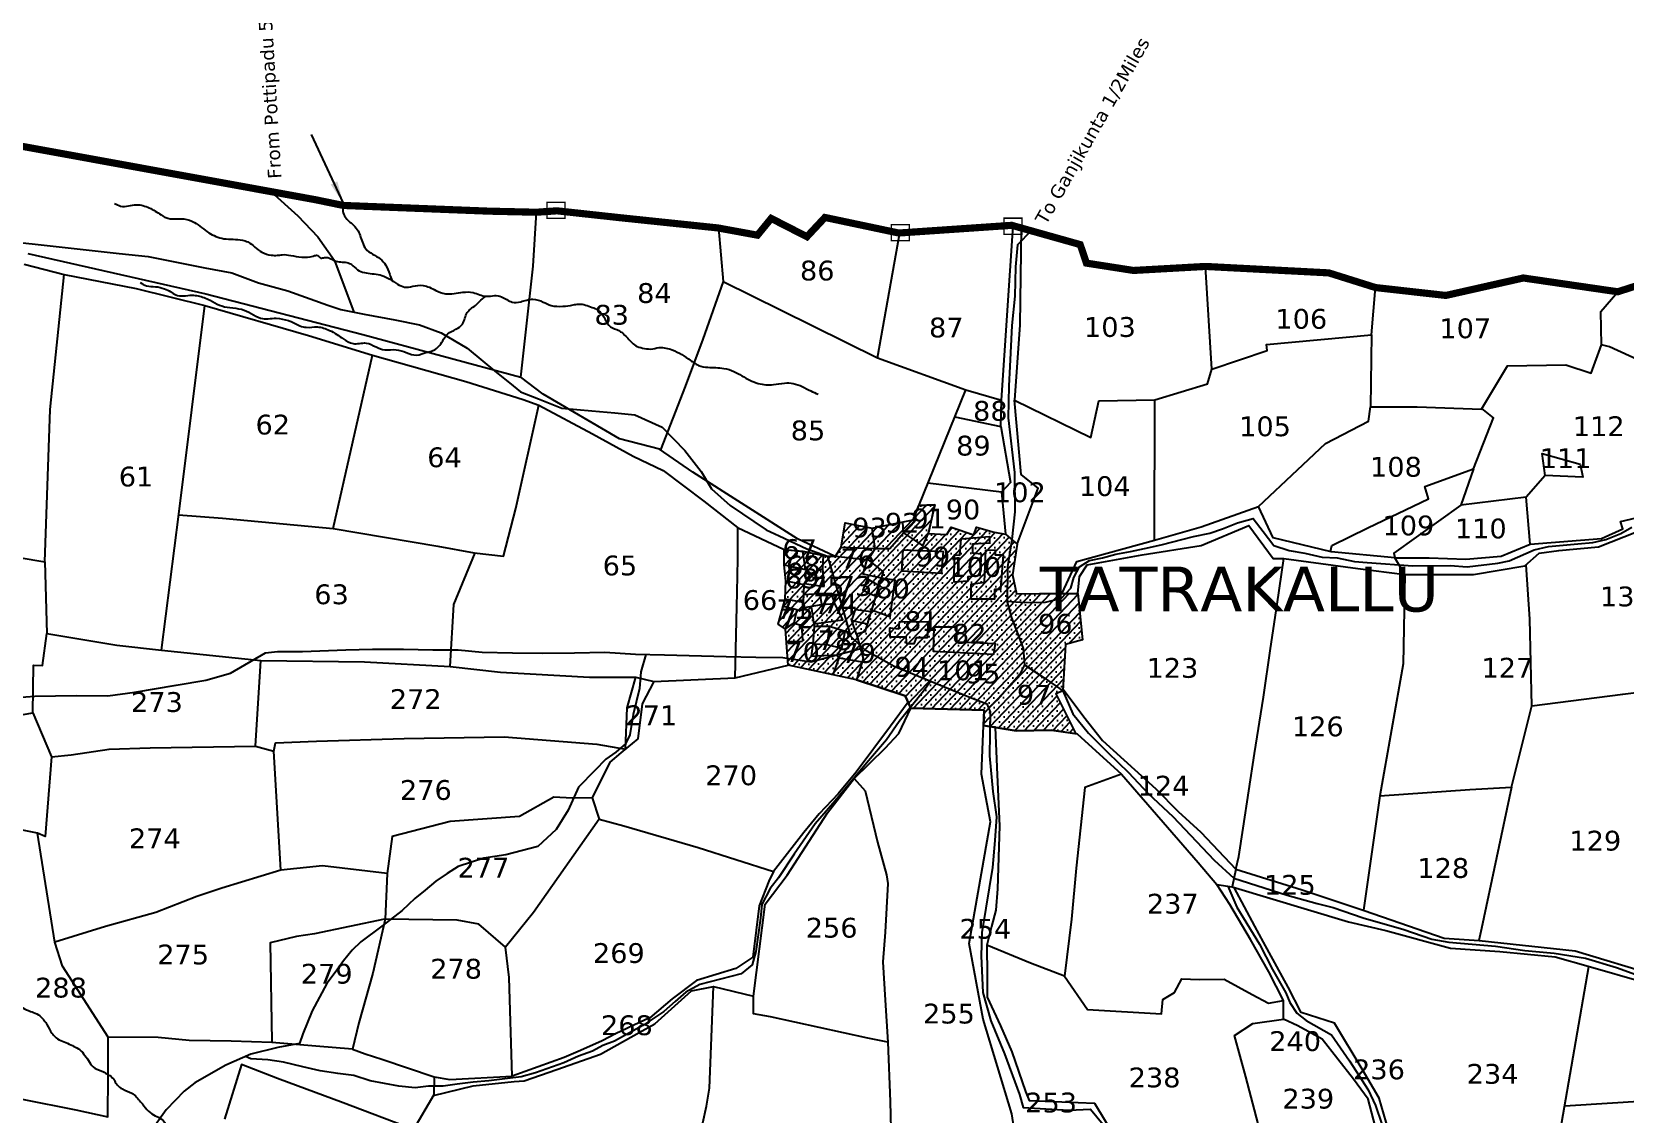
# Model space of a CAD drawing. Header units: inches. Extents: x 749320 to 763590, y 1655511 to 1661473.
# Drawn here: x 754799 to 756578, y 1658954 to 1660162 of the extents above; entities that cross this region are included whole.
import ezdxf
from ezdxf.enums import TextEntityAlignment as Align

# ---------------------------------------------------------------- set-up
doc = ezdxf.new("R2010")
doc.units = ezdxf.units.IN
doc.header["$MEASUREMENT"] = 0
doc.linetypes.add('ACAD_ISO02W100', pattern=[15, 12, -3])
for name, color, linetype in [('PLOT', 7, 'Continuous'), ('PLOT NO', 7, 'Continuous'), ('ROADS', 6, 'Continuous'), ('TANKS-STREAM', 4, 'Continuous'), ('VILLAGE', 30, 'Continuous'), ('VILLAGE BOUNDRY', 5, 'Continuous'), ('VILLAGE STONES', 240, 'Continuous')]:
    doc.layers.add(name, color=color, linetype=linetype)
doc.styles.get("Standard").update_dxf_attribs({"font": 'verdana_0.ttf'})
doc.dimstyles.get("Standard").update_dxf_attribs({"dimtxt": 0.18, "dimasz": 0.18, "dimexe": 0.18, "dimexo": 0.0625, "dimgap": 0.09, "dimtad": 0, "dimtih": 1, "dimtoh": 1, "dimdec": 4, "dimzin": 0, "dimdsep": 46, "dimtxsty": 'Standard', "dimcen": 0.09, "dimadec": 0, "dimazin": 0, "dimtfac": 1, "dimtdec": 4, "dimtofl": 0, "dimtmove": 0, "dimatfit": 3, "dimfxl": 0, "dimtolj": 1, "dimtzin": 0, "dimarcsym": 0})

msp = doc.modelspace()

# ---------------------------------------------------------------- hatches: boundary and pattern name
at = {"layer": 'VILLAGE', "linetype": 'Continuous'}
h = msp.add_hatch(dxfattribs=at)
h.set_pattern_fill('SACNCR', color=256, scale=81.6108957, angle=1.53031993, style=0)
h.paths.add_polyline_path([(755638.5, 1659584.3), (755659.4, 1659582.1), (755682.4, 1659577.6), (755686.9, 1659576.7), (755696, 1659576.8), (755702.4, 1659586.6), (755706.6, 1659614), (755737, 1659608.1), (755782.5, 1659617.3), (755789, 1659633.3), (755806.9, 1659634.1), (755799.5, 1659602), (755820.1, 1659601), (755824.9, 1659609), (755850.4, 1659600.6), (755853.3, 1659609.2), (755873.1, 1659603.4), (755885.8, 1659601.4), (755898.8, 1659590.2), (755893.4, 1659555.9), (755898.1, 1659534.6), (755966.6, 1659534.9), (755971.6, 1659483.3), (755952.7, 1659477.9), (755949.9, 1659426.3), (755941.8, 1659423), (755964.2, 1659378.3), (755937.2, 1659382.4), (755897.6, 1659381.6), (755861.3, 1659387.5), (755861.8, 1659404.7), (755780.2, 1659406.8), (755773.6, 1659420.9), (755719.3, 1659438.5), (755643.1, 1659455.1), (755640.1, 1659495.3), (755631.8, 1659500.7), (755637.6, 1659520.8), (755639.8, 1659528.8), (755640.6, 1659549.2), (755638.4, 1659567)])

# ---------------------------------------------------------------- linework, layer by layer
at = {"layer": 'PLOT'}
for points in [[(754794.1, 1659914.6), (754992.9, 1659869.6), (755168.2, 1659824.1), (755344.7, 1659776.4), (755358.5, 1659900.4), (755362, 1659960.7)], [(755565.2, 1659943.1), (755570.6, 1659883.2), (755635.4, 1659851.4), (755742.9, 1659798.3), (755767.9, 1659937.6)], [(755742.9, 1659798.3), (755841.3, 1659762.3), (755881.2, 1659751), (755894.3, 1659945.6)], [(755903.1, 1659943.2), (755901.9, 1659835), (755895.7, 1659750.7), (755981, 1659709.3), (755989.9, 1659750.2), (756052.3, 1659751.2), (756111.1, 1659769), (756116.1, 1659785.5), (756109, 1659900.2)], [(754789.9, 1659902.9), (754834.7, 1659891.2), (754915.1, 1659875.5), (754991.9, 1659856.4), (755107.3, 1659823), (755178.9, 1659801.1), (755283.2, 1659771.6), (755347.1, 1659751.7), (755364.6, 1659745.4), (755424.4, 1659713.3), (755470, 1659688.5), (755503.4, 1659672.2), (755548.8, 1659638), (755586.3, 1659608.8), (755638.5, 1659584.3), (755660.6, 1659581.9), (755686.9, 1659576.7), (755696, 1659576.8), (755702.4, 1659586.6), (755706.6, 1659614), (755737, 1659608.1)], [(754691.5, 1659659), (754702.4, 1659589.1), (754813.2, 1659570.5), (754819, 1659740.5), (754834.7, 1659891.2)], [(755570.6, 1659883.2), (755547.9, 1659818.9), (755528.1, 1659766), (755500.4, 1659695.3)], [(756116.1, 1659785.5), (756177.8, 1659806.2), (756177, 1659812.9), (756294.5, 1659823.9), (756298.9, 1659876.6)], [(756294.5, 1659823.9), (756293.3, 1659743.4), (756345.2, 1659743.4), (756417.2, 1659740.7), (756446.4, 1659789.2), (756511.3, 1659790.2), (756539.5, 1659780.9), (756551.2, 1659812.7), (756550.5, 1659849.9), (756569.3, 1659871.9)], [(754813.2, 1659570.5), (754815.2, 1659490.2), (754893.5, 1659477.3), (754943.4, 1659471.7), (754962.5, 1659623.5), (754991.9, 1659856.4)], [(756471.4, 1659590.2), (756551.3, 1659596.5), (756574.9, 1659607.1), (756572.4, 1659615.2), (756637.6, 1659630.5), (756638.5, 1659770.8), (756638.9, 1659774.2), (756560, 1659810.3), (756551.2, 1659812.7)], [(754962.4, 1659623), (755011.4, 1659619), (755135.1, 1659607.7), (755178.9, 1659801.1)], [(755694.6, 1659576.8), (755653.4, 1659596.1), (755536.7, 1659670.5), (755499.3, 1659696), (755454.8, 1659707.7), (755369.5, 1659757.4), (755344.7, 1659776.4)], [(755737, 1659608.1), (755782.5, 1659617.3), (755841.3, 1659762.3)], [(755135.1, 1659607.7), (755252, 1659587.9), (755292.3, 1659580.5), (755325.2, 1659576.8), (755338.9, 1659629.9), (755364.6, 1659745.4)], [(755829.1, 1659732.1), (755880.4, 1659721.4), (755881.2, 1659751)], [(755881.3, 1659648.2), (755885.8, 1659601.4), (755898.8, 1659590.2), (755922.1, 1659652.5), (755903.1, 1659668), (755895.7, 1659750.7)], [(755898.8, 1659590.2), (755893.4, 1659555.9), (755898.1, 1659534.6), (755949, 1659535.3), (755965.2, 1659570.7), (756052, 1659594.7), (756052.3, 1659751.2)], [(756052, 1659594.7), (756104.1, 1659609.5), (756168.3, 1659632.3), (756211.8, 1659673), (756243.1, 1659702.4), (756291, 1659727.5), (756293.3, 1659743.4)], [(756248.6, 1659581.7), (756250.2, 1659588.6), (756290.4, 1659608.4), (756358, 1659640.7), (756353.8, 1659654.6), (756408.1, 1659674.2), (756430.7, 1659731.1), (756417.6, 1659741.4)], [(755880.4, 1659721.4), (755891.3, 1659658.9), (755881.3, 1659648.2), (755799.1, 1659658.2)], [(756488.2, 1659666.6), (756484.9, 1659691.2), (756527.4, 1659679.3), (756530.3, 1659664.8), (756488.2, 1659666.6)], [(756408.1, 1659674.2), (756394.2, 1659633.5), (756319.5, 1659580.2), (756320.5, 1659575.1), (756320.5, 1659574.8)], [(756488.2, 1659666.6), (756466.9, 1659642.5)], [(755771.8, 1659602.7), (755793.5, 1659588.3), (755800, 1659603.1), (755806.9, 1659634.1), (755789, 1659633.3)], [(755949, 1659535.3), (755966.6, 1659534.9), (755968.4, 1659554), (755976.9, 1659567.1), (756038.3, 1659578.1), (756104.3, 1659588.6), (756157.5, 1659610.9), (756184.6, 1659573.9), (756196.5, 1659573.9), (756279.2, 1659563), (756331.7, 1659556.2), (756320.5, 1659574.8), (756249.2, 1659581.5), (756184.4, 1659597), (756168.3, 1659632.3)], [(756320.5, 1659574.8), (756358.7, 1659574.9), (756399.8, 1659573.3), (756439, 1659576.5), (756471.4, 1659590.2), (756466.9, 1659642.5), (756394.2, 1659633.5)], [(756331.7, 1659556.2), (756408.1, 1659556.1), (756465.6, 1659566), (756481.5, 1659580.1), (756503.7, 1659583), (756547.7, 1659587.1), (756618.4, 1659615), (756674.9, 1659635.4), (756697, 1659624.5), (756728, 1659588.8)], [(755740.1, 1659585.3), (755756.7, 1659585.1), (755771.8, 1659602.7), (755771.1, 1659615)], [(755265.8, 1659453.3), (755322, 1659447.1), (755421.3, 1659441.6), (755472.9, 1659441.4), (755492.9, 1659436.6), (755583.7, 1659440.9), (755586, 1659536.4), (755586.8, 1659573.7), (755586.9, 1659608.6)], [(755696, 1659576.8), (755732.5, 1659572.7), (755740.1, 1659585.3), (755737, 1659608.1)], [(755799.5, 1659602), (755820.1, 1659601), (755824.9, 1659609), (755850.4, 1659600.6), (755853.3, 1659609.2), (755873.1, 1659603.4), (755885.8, 1659601.4)], [(755836.3, 1659596), (755868, 1659598.6), (755868, 1659591.3), (755848.7, 1659589.9), (755848.7, 1659580.5), (755858.6, 1659579.4), (755857.1, 1659555), (755843.5, 1659553.7), (755843.5, 1659548.8), (755828.5, 1659547.7), (755828.6, 1659578.1), (755834.7, 1659577.7), (755836.3, 1659596)], [(754943.4, 1659471.7), (755054.3, 1659460.1), (755170, 1659458.6), (755265.8, 1659453.3), (755269.8, 1659522.6), (755293.6, 1659580.4)], [(755583.7, 1659440.9), (755643.1, 1659455.1), (755640.1, 1659495.3), (755631.8, 1659500.7), (755637.8, 1659521.7), (755639.8, 1659528.8), (755640.6, 1659549.2), (755638.4, 1659567), (755638.5, 1659584.3)], [(755638.4, 1659567), (755662.4, 1659561.8), (755659.4, 1659582.1)], [(755662.4, 1659561.8), (755668.3, 1659557.4), (755681.7, 1659562.9), (755682.4, 1659577.6)], [(755702.4, 1659586.8), (755740.1, 1659585.3)], [(755771.4, 1659583.6), (755816.1, 1659581.7), (755814, 1659557.3), (755769.8, 1659560), (755771.4, 1659583.6)], [(755863.9, 1659583.7), (755874.2, 1659583.3), (755874.2, 1659578.2), (755883.1, 1659578.2), (755880.2, 1659539.5), (755873.6, 1659539.5), (755873.6, 1659528.7), (755847.4, 1659528.7), (755847.4, 1659545.4), (755862.1, 1659547.5), (755863.9, 1659583.7)], [(756473.5, 1659409.4), (756575, 1659422.4), (756635, 1659430), (756680, 1659434.6), (756690.9, 1659467.3), (756728, 1659588.8)], [(755640.6, 1659549.2), (755660.6, 1659545.2), (755668.3, 1659557.4)], [(755732.5, 1659572.7), (755749, 1659559), (755728.7, 1659492), (755719.2, 1659489.7), (755726.7, 1659462.4), (755719.3, 1659438.5), (755643.1, 1659455.1)], [(755683.2, 1659542.8), (755681.7, 1659562.9)], [(755730.8, 1659572.9), (755726.5, 1659557), (755747, 1659552.6), (755762.2, 1659550.2), (755756.5, 1659508.8), (755736, 1659516.3)], [(756142.8, 1659227), (756146.3, 1659241.4), (756151.2, 1659272.9), (756163.7, 1659356.5), (756173.8, 1659419.2), (756181.7, 1659473.5), (756188.9, 1659523.2), (756196.5, 1659573.9)], [(756331.7, 1659556.2), (756329.9, 1659456.3), (756303.7, 1659308.9), (756404.1, 1659316.3), (756450.6, 1659318.8), (756473.5, 1659409.4), (756471, 1659506.2), (756466.9, 1659567.1)], [(755660.6, 1659545.2), (755659.9, 1659525.1), (755639.8, 1659528.8)], [(755661.2, 1659546.1), (755683.2, 1659542.8)], [(755733.3, 1659555.6), (755726.3, 1659538.8), (755740.8, 1659532)], [(755731.5, 1659551.2), (755744.4, 1659544)], [(755659.9, 1659525.1), (755661.4, 1659519.2), (755680.3, 1659522.7), (755695.3, 1659523.7), (755691.5, 1659535.1), (755677.7, 1659534.6), (755660.2, 1659533.6)], [(755671.7, 1659501.2), (755704, 1659505.7), (755695.3, 1659523.7)], [(755678.4, 1659534.6), (755680.3, 1659522.7)], [(755966.6, 1659534.9), (755971.6, 1659483.3), (755952.7, 1659477.9), (755949.9, 1659426.3), (755941.8, 1659423), (755964.2, 1659378.3)], [(755637.6, 1659520.8), (755652.7, 1659517.3), (755649.2, 1659501.8), (755639.6, 1659495.6)], [(755668.8, 1659520.6), (755672.1, 1659498.2)], [(755714.3, 1659505), (755718.2, 1659517.3), (755735.6, 1659514.9)], [(755719.2, 1659489.7), (755714.3, 1659505), (755731.4, 1659501.1)], [(755756.6, 1659496.5), (755766.6, 1659495.6), (755767.3, 1659503.2), (755799.3, 1659503.7), (755798.2, 1659485.5), (755785.9, 1659485.5)], [(754600.6, 1659371.5), (754713, 1659386.9), (754799.7, 1659401.9), (754800.4, 1659454.8), (754810.6, 1659454.7), (754815.2, 1659490.2)], [(755649.2, 1659501.8), (755657.8, 1659499.5), (755659, 1659482.9), (755658.5, 1659481.3), (755641.1, 1659481.2)], [(755668.8, 1659464.9), (755697.5, 1659466.4), (755702.8, 1659473.9), (755706.7, 1659492.4), (755689.1, 1659498.3), (755672.1, 1659498.2), (755670.7, 1659478.8), (755668.8, 1659464.9)], [(755689.1, 1659498.3), (755686.2, 1659477.9)], [(755785.9, 1659485.5), (755783.3, 1659478.9), (755775.4, 1659478.9), (755774.9, 1659486.4), (755756.8, 1659486.4), (755756.6, 1659496.5)], [(755805.9, 1659497.9), (755831, 1659497.9), (755831, 1659481.2), (755874.2, 1659479.2), (755872.5, 1659466.7), (755805.3, 1659470.3), (755805.9, 1659497.9)], [(755670.7, 1659478.8), (755686.2, 1659477.9), (755702.8, 1659473.9)], [(754820.4, 1659352.7), (754842.3, 1659354.9), (754885, 1659361.3), (754930.8, 1659362.5), (755048.2, 1659364.5), (755054.3, 1659460.1)], [(755697.5, 1659466.4), (755699.8, 1659463), (755692.9, 1659444.2)], [(755699.8, 1659463), (755725.5, 1659458.5)], [(755048.2, 1659364.5), (755068.8, 1659359), (755070.8, 1659368.1), (755116.4, 1659370), (755214.3, 1659372.9), (755325.9, 1659375.1), (755429.3, 1659366.6), (755461.4, 1659361.3), (755463.3, 1659407.5), (755472.9, 1659441.4)], [(755492.9, 1659436.6), (755480, 1659411.8), (755475.1, 1659372.6), (755456.3, 1659357.1)], [(755719.3, 1659438.5), (755773.6, 1659420.9), (755780.2, 1659406.8), (755861.8, 1659404.7), (755861.3, 1659387.5), (755897.6, 1659381.6), (755937.2, 1659382.4), (755965.7, 1659378.1), (756015.1, 1659333.2), (756101, 1659234.5), (756121.7, 1659209.9), (756138.8, 1659207.4), (756268.7, 1659168.5), (756310.4, 1659158.7), (756382.5, 1659139.1), (756437.6, 1659135.1), (756499.3, 1659129.4), (756536.2, 1659118.7), (756598.4, 1659101)], [(755950, 1659428.2), (755973.3, 1659397.3), (755994, 1659370.7), (756053.4, 1659316.7), (756078.6, 1659291.6), (756103.7, 1659268.5), (756142.8, 1659227), (756138.8, 1659207.4)], [(754799.7, 1659401.9), (754820.4, 1659352.7), (754813.3, 1659263.5), (754804.7, 1659267.3)], [(755776.9, 1659413.8), (755757.3, 1659387), (755718.8, 1659335.6), (755698.8, 1659311.3), (755677.6, 1659289), (755660.4, 1659268), (755626.6, 1659224.6), (755621.6, 1659213.7), (755610.8, 1659186.2), (755603.7, 1659128.8), (755584.6, 1659116.3), (755540.7, 1659103), (755513.6, 1659082.2), (755488.6, 1659061), (755483.2, 1659058.9), (755450.3, 1659043.3), (755435.5, 1659035.5), (755411.1, 1659024.8), (755393, 1659017), (755334.9, 1658996.2), (755331.7, 1659106.3), (755327.6, 1659139.9), (755297.5, 1659165.9), (755273.5, 1659170.1), (755192.4, 1659171.3), (755114.3, 1659155), (755094, 1659151.8), (755064.8, 1659145), (755066.7, 1659034.9), (755066.5, 1659033.7), (755021.1, 1659035.2), (754974.2, 1659036), (754939.7, 1659039.3), (754883.9, 1659039.6)], [(755531.3, 1658869.4), (755551.9, 1658962.4), (755555.1, 1658982.7), (755559.6, 1659096.2), (755604.3, 1659085.5), (755617.2, 1659188.1), (755641.8, 1659220.6), (755686.9, 1659289.9), (755716.9, 1659328.3), (755751.3, 1659362.3), (755766.6, 1659378.8), (755780.2, 1659406.8)], [(755813.3, 1658843.5), (755848.1, 1658859.4), (755899.7, 1658908.5), (755892.8, 1658954.1), (755860.8, 1659059.8), (755845.2, 1659144.1), (755868.8, 1659279.9), (755859.1, 1659333.3), (755861.3, 1659387.5)], [(755874, 1659385.4), (755876.4, 1659332.4), (755879.1, 1659275.4), (755876.7, 1659205.1), (755874.8, 1659181.3), (755870.2, 1659163), (755864.8, 1659142.2), (755865.1, 1659108.4), (755865.1, 1659084.1), (755880.2, 1659052.4), (755892.7, 1659023.1), (755908, 1658979), (755912.1, 1658968.7), (755985, 1658965.7), (756010, 1658924.5), (756008.9, 1658894.6), (756020.5, 1658838.6), (756029.3, 1658791.1), (756015.4, 1658723.7), (756001.1, 1658665.1), (755994.3, 1658635.7), (755980.9, 1658640.5)], [(755456.3, 1659357.1), (755443.9, 1659346.8), (755424.3, 1659307), (755401.9, 1659306.3), (755381.4, 1659307.6), (755343.1, 1659285.9), (755265.6, 1659280.4), (755200.7, 1659263.8), (755195.4, 1659222.3), (755123.1, 1659230.8), (755076.6, 1659226.2), (755068.8, 1659359)], [(755716.9, 1659328.3), (755728.9, 1659314.7), (755742.9, 1659257.5), (755752.7, 1659220.7), (755754.5, 1659211.2), (755751.5, 1659156.8), (755748.7, 1659123.7), (755751.4, 1659080.8), (755754.5, 1659033.9), (755732.1, 1659038.5), (755623.4, 1659062.1), (755604.5, 1659065.7), (755604.3, 1659085.5)], [(756015.1, 1659333.2), (755974.2, 1659318.4), (755964.7, 1659228.2), (755959.3, 1659171.5), (755951.7, 1659107.7), (755913.8, 1659122.1), (755864.8, 1659142.2)], [(756303.7, 1659308.9), (756285.3, 1659181.3)], [(756450.6, 1659318.8), (756417.1, 1659161.1), (756414.3, 1659147.6)], [(755424.3, 1659307), (755432.2, 1659282.9), (755358.6, 1659178.7), (755327.6, 1659139.9)], [(754359.6, 1658977.4), (754450.1, 1658959.9), (754461.7, 1658956.6), (754551.6, 1658997.4), (754623.5, 1659015.1), (754757.7, 1658977.4), (754787.7, 1658970.5), (754847.6, 1658958.4), (754883.4, 1658950.8), (754883.9, 1658997.6), (754883.9, 1659039.6), (754832.9, 1659118.8), (754824.1, 1659145.8), (754804.7, 1659267.3), (754771.3, 1659274), (754706.1, 1659282.4), (754699.1, 1659269.3), (754669.9, 1659270.9), (754626.9, 1659275.8), (754615.6, 1659271.5), (754544.3, 1659278.7), (754535.8, 1659261.6), (754472.2, 1659274.4)], [(755432.2, 1659282.9), (755459.5, 1659275.7), (755542.7, 1659251.2), (755626.6, 1659224.6)], [(755076.6, 1659226.2), (755010.7, 1659206.1), (754982.9, 1659196.8), (754936.9, 1659178.7), (754880.7, 1659163), (754824.1, 1659145.8)], [(755195.4, 1659222.3), (755193.1, 1659171.3)], [(756142.8, 1659227), (756216.9, 1659204.1), (756286.1, 1659181.1), (756375.4, 1659150), (756414.6, 1659147.5), (756521.8, 1659135.8), (756613, 1659108.4), (756619.6, 1659106.7), (756717.1, 1659080), (756803.9, 1659055.2), (756863.3, 1659040.5), (756945.3, 1659018), (756965.4, 1659013.1)], [(756298.3, 1658940.4), (756290.8, 1658970.5), (756274.3, 1658992.5), (756239.2, 1659037.3), (756212.3, 1659052.2), (756196.1, 1659059.5), (756196.1, 1659080.6), (756179.6, 1659112.4), (756159.3, 1659148.8), (756136.2, 1659187.7), (756121.7, 1659209.9)], [(756605.5, 1658477.9), (756527.3, 1658522.9), (756535.8, 1658586.1), (756515.7, 1658617.5), (756485, 1658655.6), (756401.6, 1658676.3), (756392, 1658779.5), (756390.2, 1658799.9), (756380.1, 1658849.1), (756347, 1658880.1), (756322.4, 1658904.1), (756310.8, 1658944.6), (756302.9, 1658971.6), (756283.9, 1659003.9), (756253, 1659055.1), (756216, 1659067.3), (756201.3, 1659095.4), (756173.7, 1659145.8), (756164.2, 1659163.4), (756141.2, 1659206.7)], [(755193.1, 1659171.3), (755179.2, 1659111.1), (755163.7, 1659055.4), (755156.5, 1659026.1), (755115.6, 1659029.7), (755066.5, 1659033.7)], [(756380.1, 1658849.1), (756398, 1658845.9), (756417.1, 1658840.4), (756486.2, 1658821.3), (756505, 1658933.7), (756537, 1659118.5)], [(755246.9, 1658974.6), (755291.4, 1658985.4), (755337.2, 1658989.9), (755348.3, 1658990.9), (755384.8, 1659003.3), (755433.5, 1659020.6), (755476.6, 1659044.8), (755494.1, 1659054.3), (755535.2, 1659091.3), (755559.6, 1659096.2)], [(755951.7, 1659107.7), (755977.1, 1659070.5), (756059.8, 1659065.8), (756061.5, 1659081.5), (756074.6, 1659089.4), (756082.6, 1659104.6), (756101.9, 1659103.9), (756129.7, 1659104.2), (756161.2, 1659087.4), (756179.3, 1659077.5), (756196.1, 1659080.6)], [(756008.9, 1658895.6), (756047.8, 1658894.5), (756123.4, 1658892.4), (756164.7, 1658891), (756177.6, 1658904.5), (756167.9, 1658942.8), (756154, 1658995.2), (756141.3, 1659041.6), (756161.7, 1659054.9), (756196.1, 1659059.5)], [(755156.5, 1659026.1), (755170.8, 1659020.9), (755189.4, 1659015), (755247.8, 1658995.1), (755265.4, 1658992.3), (755334.9, 1658996.2)], [(755754.5, 1659033.9), (755757.1, 1658967.9), (755758.2, 1658921.6), (755759.6, 1658857.2), (755759.4, 1658829.5), (755759.6, 1658828.9)], [(756510.1, 1658962.9), (756563.6, 1658966.3), (756622.2, 1658970), (756665.1, 1658971.6), (756703.5, 1658973.4), (756741.9, 1658966.9), (756770.7, 1658963.7), (756793, 1659040.7)], [(755224.7, 1658936.6), (755146, 1658966.2), (755073, 1658993.5), (755032.5, 1659009.2), (755013.6, 1658947.9)], [(755247.8, 1658995.1), (755247.3, 1658975.2), (755224.7, 1658936.6)]]:
    msp.add_lwpolyline(points, dxfattribs=at)
at = {"layer": 'ROADS'}
for points in [[(755065.4, 1659983.7), (755095.6, 1659956.8), (755117.9, 1659933.4), (755136.5, 1659906.7), (755158.2, 1659849.2)], [(755914.4, 1659940), (755899.1, 1659924.2), (755896.9, 1659899.8), (755896.1, 1659867), (755892.9, 1659834.4), (755890.6, 1659788.3), (755889.5, 1659767), (755888.6, 1659731), (755895.8, 1659670), (755896.1, 1659626.2), (755892.9, 1659595.3), (755887.8, 1659564.7), (755887.5, 1659525.2), (755892.3, 1659507.7), (755899.5, 1659489.4), (755905.6, 1659473.4), (755906.9, 1659455.5), (755901.5, 1659444.2), (755887.6, 1659428.7), (755876.6, 1659416.2), (755866.7, 1659407.4)], [(754761.2, 1659929.4), (754832.6, 1659921.7), (754862.6, 1659918.4), (754895.9, 1659914.8), (754928.4, 1659911.3), (754991.9, 1659898.8), (755021.9, 1659892.9), (755051.6, 1659882), (755084.4, 1659872.8), (755129.2, 1659857.1), (755143.4, 1659852.2), (755169.7, 1659846.9), (755203.8, 1659840.4), (755231.5, 1659835.1), (755255.6, 1659826), (755284.6, 1659808.9), (755317.5, 1659781.9), (755332, 1659770.1), (755344.1, 1659760.2), (755364.1, 1659752.4), (755390.3, 1659742.1), (755423.9, 1659739), (755449.5, 1659736.7), (755471.7, 1659734.6), (755502.5, 1659720.6), (755527.8, 1659694.5), (755546, 1659671.1), (755557.4, 1659651.9), (755578.4, 1659633.1), (755618.4, 1659606.2), (755633, 1659599.4), (755663.8, 1659584.9), (755686.9, 1659576.7), (755707.3, 1659505.5), (755712.8, 1659487.5), (755728.4, 1659472.6), (755761.3, 1659453.7), (755844.9, 1659419.5), (755864.8, 1659411.9), (755868.6, 1659403), (755867.8, 1659353.7), (755871.7, 1659313.8), (755875.5, 1659285.6), (755873.7, 1659259.2), (755871.1, 1659228.9), (755863.6, 1659183.6), (755859.2, 1659156.6), (755858.4, 1659130.1), (755860.3, 1659089.3), (755869.4, 1659057.7), (755884.5, 1659020.8), (755901.2, 1658975.7), (755905.3, 1658961.1), (755956.5, 1658958.2), (755980.6, 1658959), (755994.7, 1658941.9)], [(755887.6, 1659526.3), (755906.9, 1659525), (755930.3, 1659525.4), (755948.3, 1659529.9), (755958.6, 1659541.1), (755962, 1659552.9), (755968.3, 1659564.7), (755979.6, 1659571.7), (755994.1, 1659574.8), (756008.8, 1659578.9), (756025.3, 1659582), (756041, 1659585.4), (756059.4, 1659589.3), (756095.8, 1659598.7), (756113.7, 1659602.2), (756127.9, 1659607.1), (756144.9, 1659613.8), (756162.2, 1659618.8), (756173.6, 1659604.1), (756185.5, 1659588.5), (756202.5, 1659582.9), (756220.1, 1659580.1), (756239.4, 1659575.7), (756255.9, 1659574.8), (756275.5, 1659570.9), (756289.6, 1659569.6), (756340.4, 1659565.9), (756382.1, 1659566.4), (756401.1, 1659564.7), (756435.6, 1659568.9), (756448.1, 1659571.3), (756475.9, 1659583.7), (756492.2, 1659587.5), (756524.8, 1659590.3), (756541.6, 1659591.9), (756556, 1659595.3), (756572.8, 1659601.8), (756584.9, 1659609.1)], [(754751.1, 1659416.6), (754801.8, 1659420.3), (754848, 1659421.2), (754883.3, 1659420.6), (754913.5, 1659424.8), (754959.8, 1659432.7), (754992.7, 1659438.3), (755020.3, 1659446.1), (755059.4, 1659468.9), (755072.7, 1659470.3), (755100.7, 1659470.2), (755149.2, 1659471.9), (755178.9, 1659473), (755213.5, 1659473), (755246.3, 1659472), (755274.5, 1659472.2), (755301.3, 1659469.6), (755335.4, 1659468.9), (755369.2, 1659468.3), (755404.4, 1659468.7), (755438.4, 1659469.5), (755472.7, 1659467.3), (755505, 1659466.4), (755574, 1659464.5), (755606.8, 1659463.9), (755637.2, 1659463.5), (755668.4, 1659458.6), (755726.7, 1659474.2)], [(755484, 1659467), (755478.6, 1659447.4), (755477, 1659429), (755470, 1659400), (755466.2, 1659377.2), (755461.6, 1659367.3), (755450.7, 1659357.8), (755439.4, 1659350), (755427, 1659337.3), (755409, 1659318.9), (755397.5, 1659293.1), (755383.9, 1659271.6), (755363.6, 1659252.4), (755327.7, 1659243.3), (755303.2, 1659239.5), (755289.3, 1659234.9), (755274.6, 1659230), (755262.2, 1659222.4), (755249.7, 1659213.8), (755237.8, 1659203.9), (755226.3, 1659194.4), (755212.1, 1659181.2), (755189.4, 1659163.5), (755166, 1659146.2), (755156.2, 1659136.6), (755146.4, 1659124.7), (755137.4, 1659111.7), (755128, 1659099.4), (755111.7, 1659068.8), (755101.3, 1659043.4), (755097.6, 1659032.4), (755073.2, 1659028), (755043, 1659020.5), (755015, 1659008.4), (754980.4, 1658988.5), (754968.8, 1658979.4), (754948.5, 1658958.3), (754931, 1658933.7)], [(755906.9, 1659455.5), (755930, 1659440.1), (755949.9, 1659426.3), (755960.9, 1659400.7), (755978.4, 1659379), (755999.9, 1659357.6), (756023.1, 1659335.2), (756045, 1659311.7), (756072.7, 1659285.8), (756118.6, 1659237.2), (756140.8, 1659217.2), (756200.3, 1659198.3), (756233.6, 1659188.8), (756251.5, 1659184.2), (756285.2, 1659172.9), (756330.4, 1659159.7), (756361.6, 1659149), (756380.9, 1659145.5), (756432.9, 1659141.2), (756465.7, 1659136.3), (756498.4, 1659133.2), (756533.5, 1659127.7), (756567.9, 1659117.3), (756597.9, 1659106.4)], [(755802.2, 1659437), (755794.2, 1659425.9), (755766.9, 1659392.1), (755752.7, 1659371.5), (755730.4, 1659345.6), (755695.4, 1659303.5), (755673.3, 1659277.8), (755649.8, 1659243.9), (755632.4, 1659217.6), (755622.8, 1659205.4), (755613.6, 1659187.6), (755612.1, 1659172.3), (755607, 1659135.2), (755602.8, 1659120.2), (755590.7, 1659110.2), (755544.5, 1659098.3), (755528.6, 1659089.8), (755516.9, 1659079.4), (755504.3, 1659068.2), (755492.1, 1659060), (755480.9, 1659052.5), (755465.9, 1659044.3), (755449.1, 1659035.1), (755436.1, 1659030.2), (755424.6, 1659024.1), (755408.9, 1659018.2), (755392.7, 1659011), (755360.8, 1658999.8), (755344.8, 1658995.2), (755326.6, 1658992.9), (755308.8, 1658990.7), (755291.2, 1658989.2), (755273.4, 1658987), (755257.7, 1658985), (755241.3, 1658984.8), (755226.5, 1658982.9), (755208.4, 1658984.8), (755176.2, 1658990.7), (755158.1, 1658996.6), (755140.2, 1658999.1), (755120.6, 1659001.9), (755101.3, 1659006.5), (755079.6, 1659011.7), (755061.9, 1659014.3), (755043.2, 1659015.5), (755037.3, 1659018.1)], [(756133.8, 1659208.1), (756143.9, 1659184.7), (756169.2, 1659143.3), (756183.9, 1659115.1), (756198.7, 1659089.1), (756203.2, 1659078.1), (756211.1, 1659066.5), (756221.6, 1659058.3), (756249.9, 1659042), (756270, 1659013), (756290.6, 1658980.7), (756298.8, 1658963.4), (756312.9, 1658921.6)]]:
    msp.add_lwpolyline(points, dxfattribs=at)
at = {"layer": 'TANKS-STREAM'}
for points in [[(754890.9, 1659970.6), (754897.7, 1659967.6), (754915.3, 1659969), (754929.6, 1659965.6), (754942.9, 1659957.8), (754948.2, 1659954.7), (754968.4, 1659953.3), (754980.1, 1659949.4), (754996, 1659937.9), (755012.8, 1659931.2), (755033.6, 1659929.6), (755039.8, 1659927.5), (755055.4, 1659916.1), (755065.8, 1659912.8), (755072.8, 1659912.6), (755078.2, 1659913.3), (755087.6, 1659912.5), (755112.7, 1659911.8), (755117.7, 1659912.4), (755121.1, 1659909.6), (755125.5, 1659910.2), (755132.4, 1659908.7), (755139.9, 1659905.6), (755153.4, 1659903.6), (755157.1, 1659900.8), (755164.2, 1659895.4), (755171.8, 1659893), (755189.4, 1659890.2), (755206.9, 1659880.5), (755214.8, 1659877.2), (755223.8, 1659878), (755235.5, 1659879), (755249.6, 1659873.5), (755260.3, 1659869.7), (755279.9, 1659871.4), (755291.2, 1659871), (755306, 1659866.9), (755315.1, 1659867.6), (755322.9, 1659866.3), (755334.8, 1659860.4), (755344.4, 1659860.8), (755358, 1659863.7), (755369.6, 1659860.4), (755378.4, 1659856.7), (755391.4, 1659855.7), (755402.8, 1659857.2), (755409.1, 1659858.2), (755424.1, 1659854.5), (755430.9, 1659851.4), (755438.8, 1659841), (755444.8, 1659832.8), (755453.9, 1659828.6), (755457.9, 1659825.9), (755467.6, 1659816.1), (755472.8, 1659811.6), (755480.4, 1659809.1), (755489.5, 1659808), (755498.9, 1659809.5), (755513.6, 1659807), (755534, 1659795.3), (755538, 1659792.5), (755542.9, 1659789.7), (755553.3, 1659787.6), (755571.3, 1659786.3), (755582.5, 1659782.9), (755600.2, 1659773.2), (755609.7, 1659769.6), (755626.5, 1659768.2), (755639, 1659770), (755648.8, 1659769.5), (755668.2, 1659761.3), (755676.4, 1659757.6)], [(755146.3, 1659968.3), (755145.8, 1659963.6), (755147.7, 1659956.7), (755156.1, 1659947.7), (755161.8, 1659941.4), (755167.6, 1659927.4), (755171.5, 1659919.8), (755187.6, 1659908.7), (755193.6, 1659901.8), (755198.1, 1659891.3), (755200.9, 1659884.3)], [(754919.5, 1659882.3), (754926.6, 1659878.6), (754936.6, 1659877.6), (754946.7, 1659875.2), (754953.6, 1659872), (754959.3, 1659868.4), (754967.7, 1659867.3), (754977.4, 1659868.1), (754984.1, 1659867.4), (754997.5, 1659862.4), (755008.1, 1659857), (755019.5, 1659854.2), (755032.7, 1659852.3), (755043.6, 1659847.7), (755053.9, 1659842.4), (755071.5, 1659842.3), (755085, 1659839.7), (755089, 1659838.3), (755097.9, 1659833.8), (755104.9, 1659832.2), (755117.4, 1659832.7), (755131, 1659828.8), (755146.8, 1659819.1), (755157.2, 1659814.1), (755171.9, 1659814.6), (755182.9, 1659810.3), (755192.8, 1659807.1), (755205.2, 1659807.2), (755216.7, 1659804), (755228, 1659801.2), (755240.3, 1659804.6), (755246.2, 1659806.2), (755254.1, 1659812.2), (755262.9, 1659824.8), (755272.1, 1659830), (755279.4, 1659835.9), (755284.8, 1659848.7), (755295.1, 1659857.8), (755301.6, 1659864.1), (755305.7, 1659866.9)], [(756392.1, 1658039.7), (756393.1, 1658044.2), (756394.5, 1658046.9), (756397.5, 1658052.9), (756398.3, 1658058.1), (756399.3, 1658063.4), (756402.6, 1658067.3), (756413.3, 1658078.3), (756417.7, 1658084), (756419.8, 1658097.4), (756422.7, 1658104.2), (756431.2, 1658114.2), (756435.4, 1658121), (756437.4, 1658132.2), (756441.1, 1658140.3), (756443.6, 1658143.9), (756446.2, 1658149.5), (756449.8, 1658153.3), (756459.2, 1658159.4), (756464.5, 1658165.3), (756467.8, 1658176.4), (756474, 1658184.3), (756479.3, 1658186.8), (756487.4, 1658189.3), (756492.7, 1658192.2), (756498.5, 1658200.7), (756507.9, 1658205.2), (756518.9, 1658208.2), (756525.9, 1658213.4), (756534.1, 1658223.6), (756542.5, 1658228.6), (756548.3, 1658230.1), (756556.7, 1658234), (756569.2, 1658244), (756578.1, 1658254.9), (756587.7, 1658264.6), (756596.2, 1658268.3), (756605.5, 1658277.8), (756609.7, 1658287.7), (756611.4, 1658296.7), (756617.7, 1658304.5), (756625.7, 1658317.8), (756628.7, 1658335.9), (756635.1, 1658341.9), (756642.8, 1658346.5), (756646.5, 1658361.4), (756646.2, 1658366.1), (756650.6, 1658372.8), (756657.8, 1658381.4), (756661.4, 1658395.7), (756668.6, 1658401), (756678.7, 1658409.1), (756689, 1658417.2), (756699.5, 1658427.3), (756702.6, 1658434.2), (756706.3, 1658443.9), (756710.5, 1658451.4), (756714.7, 1658457), (756722.7, 1658463.5), (756725.7, 1658465.7), (756734.9, 1658475.3), (756738.6, 1658481.3), (756742.7, 1658492.1), (756746.2, 1658497.7), (756754.3, 1658504), (756765.2, 1658524), (756768, 1658532), (756774.6, 1658538), (756781.2, 1658544), (756787.1, 1658550.9), (756794.5, 1658561.6), (756797.6, 1658570.2), (756804.7, 1658577.6), (756817.8, 1658586.8), (756824.9, 1658594.3), (756830.2, 1658600), (756837.1, 1658614.7), (756840.7, 1658622.7), (756852.2, 1658630.7), (756859.6, 1658637), (756866, 1658649.5), (756866.7, 1658653.8), (756870.7, 1658657.9), (756877.8, 1658661.8), (756883.1, 1658666.9), (756885.9, 1658678), (756895.2, 1658688.2), (756902.8, 1658692.9), (756910.1, 1658700.4), (756918.4, 1658722.3), (756931.5, 1658730.3), (756942.5, 1658735.8), (756949.8, 1658743.2), (756954.8, 1658754.1), (756955.2, 1658763.6), (756959.2, 1658773.4), (756968.6, 1658781.9), (756972.2, 1658790.9), (756973.2, 1658795.7), (756978.2, 1658803), (756985.6, 1658812.3), (756990, 1658822.6), (756992.1, 1658825.3), (756999.7, 1658830.1), (757012.3, 1658834.4), (757023.3, 1658843.7), (757032.4, 1658851), (757042.7, 1658852.7), (757050.1, 1658852.9), (757064, 1658849.1), (757074.1, 1658847.8), (757083.7, 1658848.2), (757094.7, 1658849.5), (757103.8, 1658847.9), (757113, 1658843.7), (757117.6, 1658842.2), (757122.9, 1658843.2), (757139.5, 1658843.1), (757156.7, 1658838.5), (757164.9, 1658834.9), (757175.6, 1658836.3), (757187.1, 1658834.2), (757198, 1658830.7), (757206.3, 1658827), (757210.9, 1658823.2), (757214.6, 1658817.5), (757223.9, 1658809.9), (757237.4, 1658805), (757253.5, 1658802.6), (757264.7, 1658802.9), (757276.5, 1658798.3), (757290.4, 1658797.6), (757297.1, 1658800.2), (757304.9, 1658801.4), (757314.2, 1658806.1), (757318.4, 1658806.8), (757324.2, 1658807), (757341.3, 1658812.1), (757350.1, 1658815.2), (757358.7, 1658814.7), (757370.8, 1658810.3), (757381.7, 1658807.2), (757391.6, 1658808.4), (757398.4, 1658813.8), (757406.2, 1658818.9), (757415.2, 1658825.6), (757423.1, 1658830.4), (757433.2, 1658837.9), (757438.3, 1658850), (757450.2, 1658868.7), (757457.7, 1658871.2), (757467.8, 1658882.9), (757469, 1658891.2), (757475.4, 1658903.3), (757485.6, 1658914.2), (757496, 1658926.7), (757503.7, 1658948.1), (757512.2, 1658957.7), (757522.4, 1658965.5), (757532.7, 1658983.6), (757540, 1659002.6), (757547.1, 1659028.7), (757555.8, 1659040.1), (757566.2, 1659050), (757577, 1659063.1), (757585.8, 1659084.6), (757587.2, 1659093.8), (757591.8, 1659101.7), (757596.2, 1659107.1), (757603, 1659111.7), (757611.8, 1659115.4), (757622, 1659118.3), (757632.1, 1659124.9), (757643.7, 1659138.6), (757652.7, 1659147.2), (757661.7, 1659150.4), (757673.2, 1659152.5), (757685, 1659153.3), (757700.2, 1659160), (757708.1, 1659162.4), (757717.3, 1659162.3), (757730.5, 1659162.3), (757743, 1659166.9), (757754.4, 1659171.3), (757759.5, 1659176.5), (757767.2, 1659182.4), (757779.7, 1659193.4), (757789, 1659197.9), (757800.2, 1659199.7), (757816.6, 1659204.3), (757833.2, 1659214.6), (757836.2, 1659218.3), (757854, 1659235.4), (757869.7, 1659241.1), (757879.8, 1659241.9), (757894.4, 1659245.2), (757901.1, 1659249.3), (757908.3, 1659255.1), (757918.2, 1659267.8), (757928.9, 1659273), (757939.8, 1659275), (757952.7, 1659277.5), (757971.5, 1659286.7), (757978, 1659293.3), (757982.2, 1659300.2), (757989.1, 1659306.1), (758009.7, 1659310.9), (758014.4, 1659312.2), (758019.2, 1659315), (758022.8, 1659320.6), (758023.8, 1659325.4), (758025, 1659327.8), (758030.1, 1659332.3), (758030.7, 1659336), (758022.3, 1659339.7), (758014.6, 1659346.6), (758004.9, 1659354), (757993.8, 1659357.7), (757983.6, 1659357.6), (757969.1, 1659356), (757955.2, 1659364), (757942.9, 1659375.1), (757934.4, 1659382.2), (757923.5, 1659385.6), (757911.2, 1659386.7), (757900.9, 1659388.2), (757892.8, 1659392.9), (757885.5, 1659399.3), (757876.5, 1659404.8), (757869.1, 1659406.8), (757862.3, 1659414.1), (757855.2, 1659421.3), (757849.7, 1659424), (757841.3, 1659427), (757832.8, 1659438), (757828.9, 1659448.5), (757823.3, 1659470.2), (757818.5, 1659478.7), (757813.6, 1659482.7), (757809.5, 1659493.3), (757806.8, 1659504.5), (757801.1, 1659513.7), (757800.1, 1659519.5), (757799.4, 1659531), (757797.6, 1659538), (757793.1, 1659546.8), (757796.3, 1659560.6), (757807.9, 1659579.6), (757813.8, 1659595), (757819.8, 1659607.6), (757821, 1659613.2), (757829.1, 1659621.6), (757839, 1659628), (757846.2, 1659639.3), (757850.7, 1659642.4), (757859.4, 1659644.8), (757864.7, 1659648.8), (757871.1, 1659658.5), (757875.5, 1659670.3), (757879.3, 1659673.9), (757887.1, 1659678.1), (757893.8, 1659679.1), (757899.4, 1659681.9), (757902.8, 1659686.2), (757904.4, 1659688.8), (757908.8, 1659690.4), (757915.7, 1659689.5), (757920.7, 1659688.7), (757932.9, 1659681.9), (757937.7, 1659677.7), (757941.3, 1659673.3), (757944.6, 1659667.8), (757949, 1659660.7), (757954.1, 1659656.4), (757964.8, 1659651.9), (757969.1, 1659648.7), (757974.1, 1659645.1), (757977.5, 1659640.1), (757982.9, 1659634.3), (757987.4, 1659632.3), (757997.9, 1659632), (758004, 1659630.7), (758010, 1659630.2), (758013.9, 1659630.3), (758016.7, 1659628.2)], [(758068.7, 1659591.3), (758063.2, 1659591.7), (758056.4, 1659594.9), (758040.8, 1659597.3), (758028.7, 1659598.5), (758007.8, 1659609.1), (757992.6, 1659613.1), (757987.3, 1659618.6), (757982.6, 1659623.3), (757980.8, 1659626.4), (757971.5, 1659632.3), (757966.6, 1659640.3), (757959.5, 1659645.9), (757950.8, 1659649.7), (757944.2, 1659652.7), (757934.2, 1659664.4), (757928, 1659668.3), (757920.3, 1659673.2), (757917.1, 1659674.8), (757913.2, 1659675.6), (757910.6, 1659675.6), (757906.7, 1659675.5), (757904.6, 1659674.6), (757901.2, 1659673.9), (757893.9, 1659670.3), (757888.6, 1659665.7), (757884.6, 1659660), (757880.4, 1659652.4), (757875.7, 1659646.4), (757868.9, 1659640.7), (757861.7, 1659637.1), (757854.7, 1659630.3), (757851.1, 1659624.5), (757843.6, 1659618.9), (757838.4, 1659615.7), (757834.8, 1659612.4), (757831, 1659607.1), (757827.4, 1659599.8), (757826.5, 1659595.9), (757820.9, 1659584.9), (757815.4, 1659574.5), (757808.1, 1659562.8), (757805, 1659554.6), (757806.1, 1659546.5), (757808.3, 1659540.8), (757809.4, 1659532.3), (757808.6, 1659520.5), (757814.8, 1659507.9), (757819.7, 1659491.9), (757822.3, 1659485.6), (757827.3, 1659479.7), (757832, 1659473.1), (757835, 1659462.4), (757837.2, 1659449.2), (757840.4, 1659439.8), (757852.5, 1659430.7), (757861, 1659427.3), (757863.9, 1659425), (757871.7, 1659419), (757876.9, 1659412.2), (757885, 1659408.4), (757891.7, 1659407.4), (757899, 1659399.2), (757909.5, 1659395.3), (757917.8, 1659393.8), (757921.6, 1659393.1), (757928.5, 1659392.7), (757937.8, 1659389.6), (757944.5, 1659385.6), (757949, 1659382.4), (757954.2, 1659379.1), (757959.9, 1659373), (757970.8, 1659368.4), (757977.7, 1659366), (757985.6, 1659365.9), (757989.8, 1659366.5), (757996.9, 1659365.5), (758007.6, 1659361.6), (758023.2, 1659352), (758029.8, 1659348), (758037.3, 1659341.4), (758042.6, 1659340.2), (758045.4, 1659337), (758043.6, 1659330.6), (758039, 1659327.6), (758036.3, 1659324.3), (758033.1, 1659318), (758028.2, 1659310.2), (758018.8, 1659304.1), (758014.9, 1659302.3), (758008, 1659301), (758000.3, 1659300.6), (757996.5, 1659299), (757986.8, 1659289.6), (757980.3, 1659281.7), (757974.3, 1659277.5), (757969.3, 1659274.5), (757960.4, 1659269.3), (757953.2, 1659267.3), (757947.1, 1659266.9), (757940.5, 1659266.8), (757935.8, 1659265.5), (757930.7, 1659262.8), (757920.4, 1659251.8), (757914.4, 1659245.9), (757906.7, 1659240.1), (757883.7, 1659235.5), (757873.7, 1659233.7), (757865.8, 1659231.3), (757854.4, 1659224.3), (757847.3, 1659215.6), (757840.2, 1659208.6), (757836.6, 1659205.8), (757822.9, 1659197.2), (757799, 1659191.2), (757790, 1659189.4), (757784.5, 1659185.9), (757770.2, 1659174.8), (757759.1, 1659165.4), (757752.9, 1659162.5), (757741.4, 1659157.2), (757732.1, 1659154.7), (757721.3, 1659154.9), (757708.7, 1659154.3), (757700.7, 1659151.1), (757693.9, 1659147.2), (757686.3, 1659145.1), (757676.9, 1659143), (757664.4, 1659140.4), (757651.8, 1659133.3), (757641.7, 1659120.7), (757635.2, 1659114.1), (757625, 1659109), (757609.3, 1659104), (757600.8, 1659098.3), (757594.6, 1659085.6), (757585.2, 1659059), (757575.5, 1659046.3), (757566.1, 1659037.6), (757564.2, 1659036), (757558.3, 1659027.8), (757553.6, 1659018.7), (757550.9, 1659004.9), (757549, 1658995.5), (757544.7, 1658983.2), (757538, 1658970.8), (757528.6, 1658958.6), (757521.7, 1658951.1), (757518.5, 1658947.8), (757515.7, 1658943.5), (757505.5, 1658922), (757502.6, 1658915.4), (757491.8, 1658904.1), (757482.5, 1658892.7), (757476.8, 1658879.7), (757474.6, 1658874.6), (757472, 1658870.8), (757464.8, 1658864.2), (757460.3, 1658860.6), (757455.3, 1658857.2), (757451.9, 1658854.1), (757446.4, 1658843.6), (757443.2, 1658835.3), (757439.8, 1658830), (757434.8, 1658825.4), (757428.4, 1658821.7), (757415.5, 1658809.3), (757412.7, 1658805.5), (757404.4, 1658800.8), (757394.3, 1658798.2), (757384.3, 1658797.9), (757380.9, 1658798.3), (757374.5, 1658800.3), (757371.5, 1658800.7), (757367.2, 1658801.8), (757360.6, 1658804.2), (757353.4, 1658805.1), (757346.4, 1658804.4), (757340.4, 1658803.2), (757331.1, 1658800.3), (757320.9, 1658799.1), (757311.7, 1658797.4), (757306.6, 1658794.9), (757298.9, 1658791.5), (757288.9, 1658788.4), (757279.1, 1658787.5), (757268.3, 1658791.4), (757262.6, 1658794.1), (757250.2, 1658795.1), (757243.8, 1658794), (757228.8, 1658797.8), (757221.5, 1658800.3), (757216.6, 1658802.6), (757210.9, 1658813.2), (757206.9, 1658819), (757199.9, 1658822.2), (757194.4, 1658824.1), (757180.7, 1658827.7), (757177.1, 1658828.3), (757171.2, 1658828.4), (757164, 1658827.9), (757158.3, 1658827.9), (757130.6, 1658835.8), (757117.7, 1658834.4), (757110.6, 1658835.8), (757106.7, 1658837.4), (757096.2, 1658841.3), (757089.7, 1658842), (757069.2, 1658839.6), (757058.7, 1658841.8), (757051.7, 1658844.5), (757044.1, 1658844.3), (757037.3, 1658842.3), (757034, 1658841), (757027.4, 1658838.7), (757021.7, 1658833.8), (757016.5, 1658829), (757009.1, 1658824.8), (757000.7, 1658821.1), (756993.2, 1658811.6), (756988.5, 1658803.6), (756981.1, 1658797), (756978.1, 1658791.5), (756975.7, 1658785.5), (756974.4, 1658781.8), (756969.5, 1658776.4), (756964.1, 1658769.8), (756960.7, 1658757.4), (756957.9, 1658746), (756952.7, 1658735.4), (756947.5, 1658731.4), (756938.5, 1658726.9), (756929, 1658720.7), (756924, 1658715.8), (756920.5, 1658708.3), (756916.4, 1658700), (756909.8, 1658691.8), (756905.2, 1658687.7), (756898.3, 1658682.2), (756895.3, 1658680.3), (756893, 1658678.4), (756890.8, 1658672.2), (756890.3, 1658667.7), (756888.1, 1658662.9), (756885.7, 1658659.4), (756882.4, 1658656.9), (756874.4, 1658651.8), (756870.7, 1658646.6), (756867.5, 1658639.7), (756863.6, 1658632.9), (756861.2, 1658629), (756858.3, 1658625.3), (756850.4, 1658620.5), (756847.7, 1658618.3), (756839, 1658604.2), (756834.7, 1658595.1), (756829.7, 1658587.2), (756826.2, 1658583.4), (756819.2, 1658578.2), (756811.2, 1658572.6), (756804.1, 1658567.3), (756802.4, 1658563.5), (756799, 1658559), (756793.6, 1658548.2), (756786.8, 1658541.1), (756785.3, 1658539.1), (756781.1, 1658534.5), (756774, 1658524.6), (756757.2, 1658498.7), (756753.1, 1658495.4), (756749.2, 1658488.1), (756746.1, 1658478.9), (756730.2, 1658459.5), (756721, 1658451.8), (756712.9, 1658440.1), (756709, 1658432.7), (756703.6, 1658423.2), (756694.7, 1658413.9), (756690.5, 1658409.7), (756681.5, 1658402.4), (756673.3, 1658396.5), (756662.1, 1658386.1), (756659.9, 1658378.3), (756652.3, 1658368), (756650.7, 1658354.4), (756648.5, 1658346.9), (756642.7, 1658340.3), (756635.6, 1658329.5), (756635.6, 1658323.8), (756632.2, 1658312.9), (756623.9, 1658302.6), (756619.2, 1658294.4), (756617.2, 1658287.7), (756616.5, 1658283.9), (756612.1, 1658276), (756604.7, 1658268.3), (756595, 1658262.2), (756586.5, 1658255.3), (756582.9, 1658249.7), (756577.6, 1658241.4), (756567.5, 1658234.6), (756562.2, 1658228.9), (756556.1, 1658225.6), (756546.7, 1658222.7), (756539.9, 1658218.5), (756535.6, 1658214.2), (756529.7, 1658208), (756521.7, 1658202.6), (756514.2, 1658201.1), (756503.9, 1658195.6), (756498, 1658188.9), (756490.3, 1658183.5), (756476, 1658177.2), (756471.2, 1658164.7), (756466.4, 1658156.6), (756456.9, 1658148.4), (756451.6, 1658143.5), (756450.6, 1658142), (756447.7, 1658136.1), (756445, 1658132.1), (756443, 1658120.5), (756437.2, 1658109.9), (756429.7, 1658100.1), (756428.3, 1658090.4), (756428, 1658088.6), (756419.8, 1658072.9), (756410.6, 1658064.3), (756407, 1658057.4), (756405.6, 1658046.9), (756404.1, 1658040.4), (756402.2, 1658037.1), (756402, 1658036.7)], [(754089.9, 1659145.2), (754094.5, 1659142), (754098.9, 1659139.9), (754107.6, 1659140.7), (754121.9, 1659144.2), (754132.9, 1659143.6), (754146.3, 1659137.8), (754159.3, 1659134.4), (754171.6, 1659137), (754180, 1659135.6), (754193.9, 1659132), (754197.9, 1659128.9), (754210, 1659126.6), (754233.2, 1659138.9), (754238.8, 1659149.4), (754249.9, 1659155.9), (754257.9, 1659159.4), (754267.3, 1659169), (754274.5, 1659181.4), (754282.2, 1659186), (754284.3, 1659187.5), (754290.9, 1659187.4), (754300.7, 1659183.8), (754308.1, 1659179.7), (754323.1, 1659178.8), (754338.5, 1659170.9), (754347.3, 1659165.5), (754365, 1659166.3), (754374.2, 1659164.2), (754391.9, 1659167.6), (754401.4, 1659176.2), (754418.4, 1659183.3), (754424.9, 1659188.8), (754429.6, 1659190.4), (754434.8, 1659192), (754447.4, 1659201.3), (754457.9, 1659204.6), (754461.9, 1659203.8), (754468.1, 1659206.1), (754481.5, 1659203.8), (754495.9, 1659200), (754505.8, 1659189.8), (754508.6, 1659186.7), (754522.7, 1659182.2), (754533.5, 1659176.3), (754543.7, 1659165.1), (754551.3, 1659153.8), (754558.5, 1659148.8), (754567, 1659138.7), (754571.2, 1659130.9), (754577.2, 1659126.1), (754585.9, 1659122.5), (754604.6, 1659116.9), (754612.2, 1659112.4), (754620.4, 1659105.7), (754630, 1659101.9), (754636.7, 1659098.5), (754646.3, 1659091.8), (754653.2, 1659088.4), (754668.6, 1659089.3), (754680.1, 1659086.3), (754691.9, 1659078.8), (754705.6, 1659073), (754718, 1659072.7), (754727.1, 1659074.7), (754731.7, 1659075.5), (754740.3, 1659080.9), (754749.6, 1659083.3), (754753.3, 1659083.8), (754759.8, 1659087.1), (754764.2, 1659088.7), (754773.1, 1659086.4), (754778.8, 1659084), (754784.2, 1659077.5), (754788.6, 1659072.4), (754796.9, 1659068.4), (754804.1, 1659065.6), (754810.6, 1659060.3), (754814, 1659055.9), (754819.5, 1659046.3), (754822.8, 1659041.8), (754829.1, 1659036.6), (754836.6, 1659033.6), (754843.9, 1659030.1), (754850.5, 1659026.7), (754856.4, 1659021.1), (754861.9, 1659013.5), (754866.9, 1659006.3), (754877.9, 1659001.1), (754883.9, 1658997.6), (754889.6, 1658993), (754891.2, 1658990.4), (754893.7, 1658986.5), (754899.6, 1658981.7), (754910.3, 1658977), (754912.9, 1658975.2), (754917.6, 1658970), (754922, 1658965), (754928.8, 1658956.8), (754936.3, 1658951.9), (754943.3, 1658948), (754949.5, 1658940.8), (754952.4, 1658934.6), (754953.9, 1658930.4), (754954.8, 1658927.2), (754955.3, 1658921.7), (754955.8, 1658916.9), (754957.8, 1658913.2), (754961.3, 1658908.5), (754964.1, 1658903.5), (754965.7, 1658897.8), (754964.5, 1658890.6), (754964, 1658884.7), (754965.2, 1658879), (754971, 1658872.9), (754977.9, 1658864), (754984.7, 1658858.2), (754991.9, 1658855.2), (754996.7, 1658854.6), (755005.5, 1658850.1), (755012.3, 1658845.7), (755018, 1658839.2), (755022.1, 1658836.9), (755030.9, 1658834.9), (755040.6, 1658832.1), (755050.8, 1658825.1), (755054.6, 1658818.8), (755057.7, 1658814.7), (755061.7, 1658811.6), (755069, 1658809), (755077.7, 1658807.3), (755086.5, 1658803.5), (755094.2, 1658796.6), (755103.3, 1658788), (755113.1, 1658784.4), (755124.7, 1658783.4), (755134.6, 1658782), (755144.4, 1658777.7), (755151.2, 1658771.9), (755154.2, 1658769.1), (755159.3, 1658761.6), (755162.4, 1658758.9), (755168.4, 1658756.5), (755176.4, 1658758), (755186.9, 1658766.1), (755193.8, 1658773.8), (755197.7, 1658776.1), (755209.3, 1658777.8), (755217.6, 1658783.6), (755225.1, 1658795), (755236.1, 1658801.4), (755248.9, 1658803.6), (755257.6, 1658808.1), (755266, 1658808.4), (755275.3, 1658805.3), (755282.2, 1658802.9), (755287.6, 1658803), (755306.2, 1658808.5), (755326.6, 1658805.8)]]:
    msp.add_spline(points, degree=3, dxfattribs=at)
at = {"layer": 'VILLAGE', "linetype": 'Continuous'}
msp.add_lwpolyline([(755638.5, 1659584.3), (755659.4, 1659582.1), (755682.4, 1659577.6), (755686.9, 1659576.7), (755696, 1659576.8), (755702.4, 1659586.6), (755706.6, 1659614), (755737, 1659608.1), (755782.5, 1659617.3), (755789, 1659633.3), (755806.9, 1659634.1), (755799.5, 1659602), (755820.1, 1659601), (755824.9, 1659609), (755850.4, 1659600.6), (755853.3, 1659609.2), (755873.1, 1659603.4), (755885.8, 1659601.4), (755898.8, 1659590.2), (755893.4, 1659555.9), (755898.1, 1659534.6), (755966.6, 1659534.9), (755971.6, 1659483.3), (755952.7, 1659477.9), (755949.9, 1659426.3), (755941.8, 1659423), (755964.2, 1659378.3), (755937.2, 1659382.4), (755897.6, 1659381.6), (755861.3, 1659387.5), (755861.8, 1659404.7), (755780.2, 1659406.8), (755773.6, 1659420.9), (755719.3, 1659438.5), (755643.1, 1659455.1), (755640.1, 1659495.3), (755631.8, 1659500.7), (755637.6, 1659520.8), (755639.8, 1659528.8), (755640.6, 1659549.2), (755638.4, 1659567), (755638.5, 1659584.3)], dxfattribs=at)
at = {"layer": 'VILLAGE BOUNDRY', "linetype": 'ACAD_ISO02W100', "ltscale": 2, "const_width": 8}
msp.add_lwpolyline([(754786.7, 1660034.5), (755114.7, 1659974.8), (755146.3, 1659968.3), (755309.5, 1659961.9), (755362, 1659960.7), (755384.8, 1659962.3), (755455.5, 1659954.6), (755564.5, 1659943.2), (755608.8, 1659935.1), (755624.1, 1659953.8), (755664, 1659933.4), (755684.1, 1659954.9), (755766.5, 1659937.5), (755892.7, 1659946.1), (755969.1, 1659924.6), (755976.1, 1659903.9), (756028.6, 1659895.7), (756109, 1659900.2), (756246.7, 1659893), (756298.9, 1659876.6), (756377.4, 1659867.8), (756463.9, 1659887.3), (756569.3, 1659871.9), (756624.7, 1659889.6)], dxfattribs=at)
at = {"layer": 'VILLAGE STONES', "const_width": 1.5}
for points in [[(755373.7, 1659971.9), (755393.9, 1659971.8), (755393.9, 1659953.8), (755373.7, 1659953.8), (755373.7, 1659971.9)], [(755884.1, 1659954.1), (755904.3, 1659954.1), (755904.3, 1659936.1), (755884.1, 1659936.1), (755884.1, 1659954.1)], [(755758.1, 1659946.8), (755778.4, 1659946.8), (755778.4, 1659928.8), (755758.1, 1659928.8), (755758.1, 1659946.8)]]:
    msp.add_lwpolyline(points, dxfattribs=at)

# ---------------------------------------------------------------- texts
at = {"layer": 'PLOT NO'}
for s, p in [('86', (755675.5, 1659895.6)), ('84', (755493.7, 1659870.5)), ('83', (755446, 1659846.2)), ('87', (755819.6, 1659832)), ('103', (756002.3, 1659832.6)), ('106', (756216, 1659841.7)), ('107', (756399.1, 1659831.1)), ('62', (755067.6, 1659723.6)), ('88', (755868.8, 1659738.9)), ('85', (755665.2, 1659717.1)), ('105', (756175.5, 1659721.7)), ('112', (756548.1, 1659721.8)), ('89', (755849.9, 1659700.1)), ('64', (755259.3, 1659687.1)), ('108', (756321.7, 1659676.5)), ('111', (756511.2, 1659686)), ('61', (754914.9, 1659665.6)), ('104', (755996.5, 1659654.9)), ('102', (755901.8, 1659648)), ('91', (755800, 1659618.7)), ('90', (755838.3, 1659628.8)), ('93', (755733.9, 1659608.6)), ('92', (755770.4, 1659614)), ('109', (756335.6, 1659611)), ('110', (756416.4, 1659607.6)), ('67', (755655.9, 1659584.6)), ('65', (755455.2, 1659566.3)), ('68', (755660, 1659566.2)), ('76', (755720.7, 1659574.1)), ('99', (755804.7, 1659576.2)), ('100', (755852, 1659564.6)), ('69', (755658.7, 1659551.7)), ('63', (755133.2, 1659534.1)), ('66', (755611.6, 1659527.7)), ('75', (755686.7, 1659542.8)), ('73', (755717.7, 1659543.4)), ('80', (755759.6, 1659540.6)), ('130', (756578.4, 1659531.7)), ('71', (755649.3, 1659517.5)), ('77', (755691.3, 1659523.2)), ('74', (755701, 1659523.7)), ('72', (755652.6, 1659507.1)), ('81', (755791.8, 1659504.2)), ('96', (755941.3, 1659501.2)), ('78', (755695.3, 1659482.9)), ('82', (755845.2, 1659490)), ('70', (755659.2, 1659469.6)), ('79', (755721.8, 1659468.5)), ('94', (755781, 1659453.1)), ('101', (755838.2, 1659449.2)), ('95', (755860.7, 1659445.6)), ('123', (756072.1, 1659451.9)), ('127', (756446.1, 1659452.1)), ('97', (755917.7, 1659421.9)), ('273', (754938.2, 1659413.8)), ('272', (755227.2, 1659417.1)), ('271', (755490.3, 1659399)), ('126', (756234.4, 1659386.6)), ('270', (755579.4, 1659332)), ('276', (755238.5, 1659315.6)), ('124', (756062.2, 1659320.4)), ('274', (754935.9, 1659261.6)), ('129', (756544.3, 1659259)), ('277', (755302.8, 1659228.8)), ('128', (756374.5, 1659228.5)), ('125', (756203.2, 1659209.7)), ('237', (756072.5, 1659188.6)), ('256', (755691.6, 1659161.8)), ('254', (755863.2, 1659160.6)), ('275', (754967.5, 1659131.9)), ('269', (755454, 1659133.5)), ('279', (755127.8, 1659110.4)), ('278', (755272.3, 1659116)), ('288', (754831.1, 1659094.9)), ('255', (755822.6, 1659065.9)), ('268', (755463, 1659052.9)), ('240', (756209.1, 1659035.2)), ('238', (756052.2, 1658994.6)), ('236', (756302.8, 1659003.6)), ('234', (756429.6, 1658998.6)), ('253', (755936.6, 1658966.6)), ('239', (756223.8, 1658970.9))]:
    msp.add_text(s, height=22.09, rotation=359.9861, dxfattribs=at).set_placement(p, align=Align.MIDDLE_CENTER)
at = {"layer": 'ROADS'}
for s, rotation, p in [('From Pottipadu 5Miles', 93.4142, (755077.3, 1659998.5)), ('To Ganjikunta 1/2Miles', 60.3989, (755931, 1659945.7))]:
    msp.add_text(s, height=15, rotation=rotation, dxfattribs=at).set_placement(p)
at = {"layer": 'VILLAGE', "linetype": 'Continuous'}
msp.add_text('TATRAKALLU', height=50.21, dxfattribs=at).set_placement((755924, 1659514.9))

# ---------------------------------------------------------------- leaders
at = {"layer": 'TANKS-STREAM', "color": 5}
msp.add_leader([(755146.4, 1659970.8), (755111, 1660047.6)], dimstyle='Standard', override={"dimasz": 25, "dimgap": 0.09, "dimtad": 0}, dxfattribs=at)

doc.saveas('drawing.dxf')
